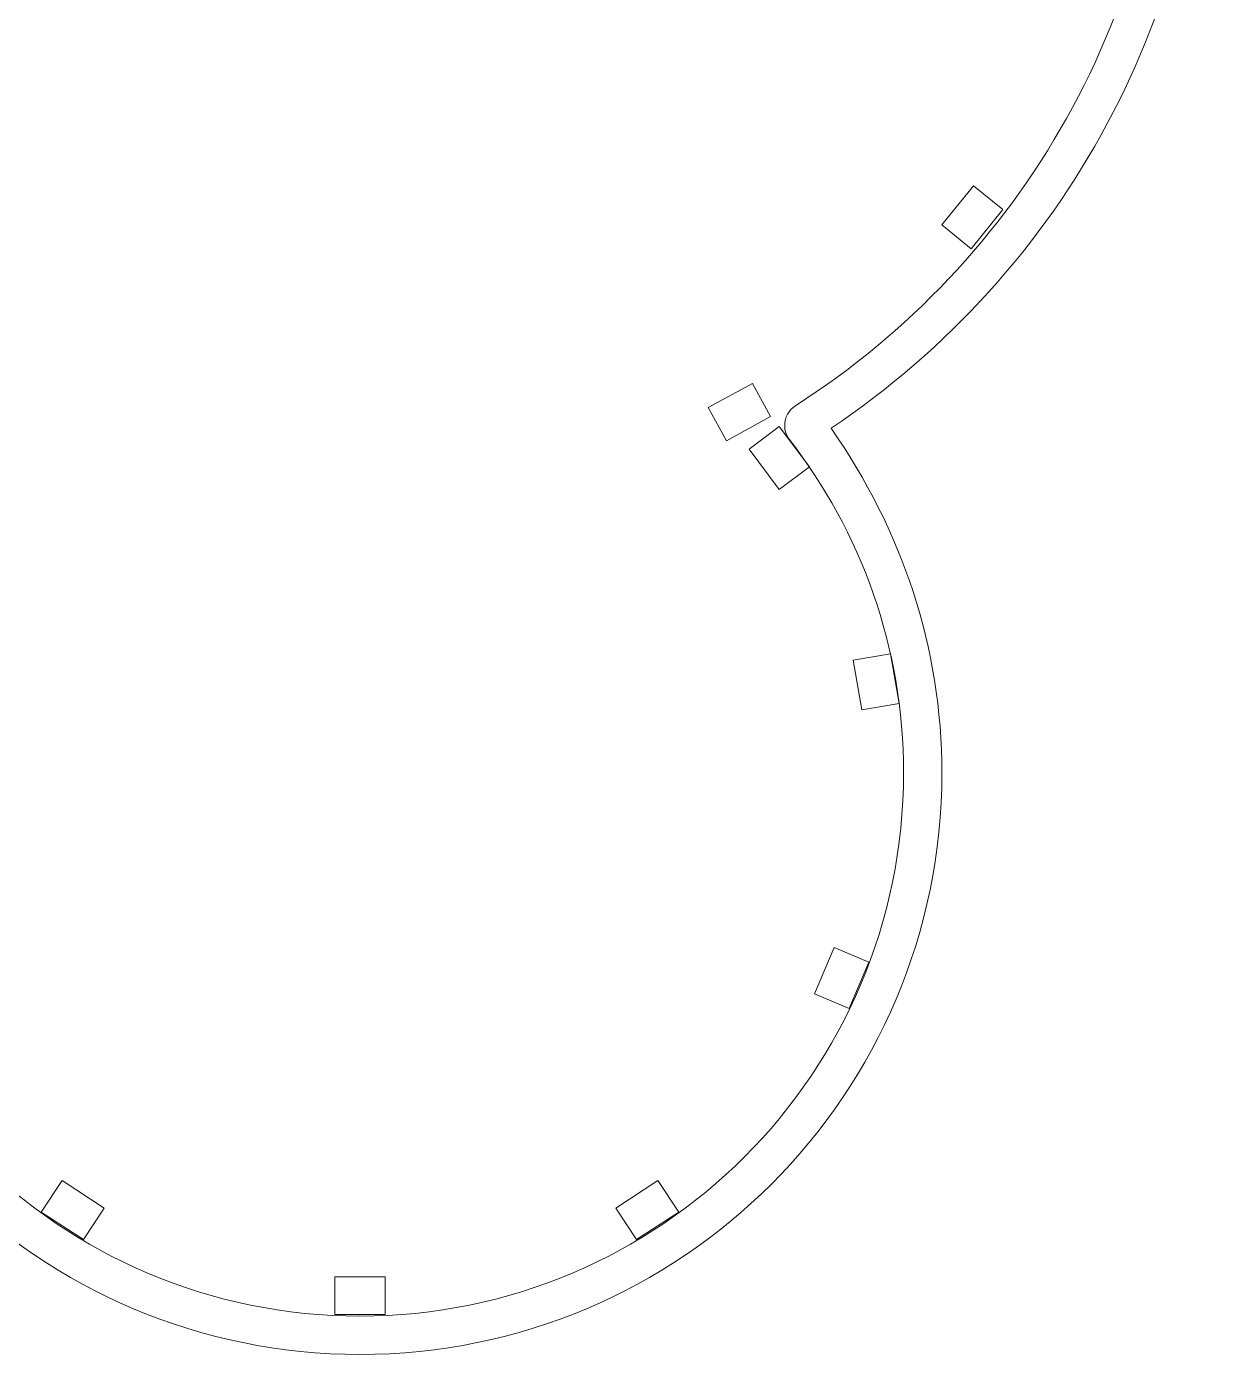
# Model space of a CAD drawing. Header units: centimetres. Extents: x -36.4 to 36.4, y -33.4 to 34.3.
# Drawn here: x 17.71 to 36.45, y -5.89 to 15.19 of the extents above; entities that cross this region are included whole.
import ezdxf

# ---------------------------------------------------------------- set-up
doc = ezdxf.new("R2010")
doc.units = ezdxf.units.CM
doc.header["$MEASUREMENT"] = 0
doc.layers.add('layer 1', color=7, linetype='Continuous')

msp = doc.modelspace()

# ---------------------------------------------------------------- linework, layer by layer
at = {"layer": 'layer 1', "color": 177, "lineweight": 9}
for points, knots in [([(22.99868, -5.8883), (28.09772, -5.8883), (32.23168, -1.75434), (32.23168, 3.3447), (32.23168, 3.3447), (32.23168, 5.33616), (31.59964, 7.19654), (30.47362, 8.81512), (30.47362, 8.81512), (34.1994, 11.3101), (36.44566, 15.48464), (36.44566, 19.99364), (36.44566, 19.99364), (36.44566, 27.42), (30.42504, 33.44066), (22.99868, 33.44066), (22.99868, 33.44066), (15.5723, 33.44066), (9.5517, 27.42), (9.5517, 19.99364), (9.5517, 19.99364), (9.5517, 15.47444), (11.808, 11.29198), (15.54846, 8.79864), (15.54846, 8.79864), (14.387, 7.21506), (13.76568, 5.31462), (13.76568, 3.3447), (13.76568, 3.3447), (13.76568, -1.75434), (17.89964, -5.8883), (22.99868, -5.8883)], [0, 0, 0, 0, 0.11111111, 0.11111111, 0.11111111, 0.11111111, 0.22222222, 0.22222222, 0.22222222, 0.22222222, 0.33333333, 0.33333333, 0.33333333, 0.33333333, 0.44444444, 0.44444444, 0.44444444, 0.44444444, 0.55555556, 0.55555556, 0.55555556, 0.55555556, 0.66666667, 0.66666667, 0.66666667, 0.66666667, 0.77777778, 0.77777778, 0.77777778, 0.77777778, 1, 1, 1, 1]), ([(32.23143, 12.03993), (32.23143, 12.03993), (32.73463, 12.66185), (32.73463, 12.66185), (32.73463, 12.66185), (32.73463, 12.66185), (33.20107, 12.28445), (33.20107, 12.28445), (33.20107, 12.28445), (33.20107, 12.28445), (32.69787, 11.66253), (32.69787, 11.66253), (32.69787, 11.66253), (32.69787, 11.66253), (32.23143, 12.03993), (32.23143, 12.03993)], [0, 0, 0, 0, 0.2, 0.2, 0.2, 0.2, 0.4, 0.4, 0.4, 0.4, 0.6, 0.6, 0.6, 0.6, 1, 1, 1, 1]), ([(28.52436, 9.14044), (28.52436, 9.14044), (29.22545, 9.52576), (29.22545, 9.52576), (29.22545, 9.52576), (29.22545, 9.52576), (29.51444, 8.99995), (29.51444, 8.99995), (29.51444, 8.99995), (29.51444, 8.99995), (28.81335, 8.61462), (28.81335, 8.61462), (28.81335, 8.61462), (28.81335, 8.61462), (28.52436, 9.14044), (28.52436, 9.14044)], [0, 0, 0, 0, 0.2, 0.2, 0.2, 0.2, 0.4, 0.4, 0.4, 0.4, 0.6, 0.6, 0.6, 0.6, 1, 1, 1, 1]), ([(30.13151, 8.20129), (30.13151, 8.20129), (29.6518, 8.84151), (29.6518, 8.84151), (29.6518, 8.84151), (29.6518, 8.84151), (29.17164, 8.48173), (29.17164, 8.48173), (29.17164, 8.48173), (29.17164, 8.48173), (29.65135, 7.84151), (29.65135, 7.84151), (29.65135, 7.84151), (29.65135, 7.84151), (30.13151, 8.20129), (30.13151, 8.20129)], [0, 0, 0, 0, 0.2, 0.2, 0.2, 0.2, 0.4, 0.4, 0.4, 0.4, 0.6, 0.6, 0.6, 0.6, 1, 1, 1, 1]), ([(31.41459, 5.23303), (31.41459, 5.23303), (31.55228, 4.44497), (31.55228, 4.44497), (31.55228, 4.44497), (31.55228, 4.44497), (30.96123, 4.34171), (30.96123, 4.34171), (30.96123, 4.34171), (30.96123, 4.34171), (30.82354, 5.12977), (30.82354, 5.12977), (30.82354, 5.12977), (30.82354, 5.12977), (31.41459, 5.23303), (31.41459, 5.23303)], [0, 0, 0, 0, 0.2, 0.2, 0.2, 0.2, 0.4, 0.4, 0.4, 0.4, 0.6, 0.6, 0.6, 0.6, 1, 1, 1, 1]), ([(31.075, 0.33633), (31.075, 0.33633), (30.76032, -0.39919), (30.76032, -0.39919), (30.76032, -0.39919), (30.76032, -0.39919), (30.20869, -0.16318), (30.20869, -0.16318), (30.20869, -0.16318), (30.20869, -0.16318), (30.52336, 0.57233), (30.52336, 0.57233), (30.52336, 0.57233), (30.52336, 0.57233), (31.075, 0.33633), (31.075, 0.33633)], [0, 0, 0, 0, 0.2, 0.2, 0.2, 0.2, 0.4, 0.4, 0.4, 0.4, 0.6, 0.6, 0.6, 0.6, 1, 1, 1, 1]), ([(17.94208, -3.62767), (17.94208, -3.62767), (18.61114, -4.06626), (18.61114, -4.06626), (18.61114, -4.06626), (18.61114, -4.06626), (18.94008, -3.56446), (18.94008, -3.56446), (18.94008, -3.56446), (18.94008, -3.56446), (18.27102, -3.12588), (18.27102, -3.12588), (18.27102, -3.12588), (18.27102, -3.12588), (17.94208, -3.62767), (17.94208, -3.62767)], [0, 0, 0, 0, 0.2, 0.2, 0.2, 0.2, 0.4, 0.4, 0.4, 0.4, 0.6, 0.6, 0.6, 0.6, 1, 1, 1, 1]), ([(28.05528, -3.62767), (28.05528, -3.62767), (27.38622, -4.06626), (27.38622, -4.06626), (27.38622, -4.06626), (27.38622, -4.06626), (27.05728, -3.56446), (27.05728, -3.56446), (27.05728, -3.56446), (27.05728, -3.56446), (27.72634, -3.12588), (27.72634, -3.12588), (27.72634, -3.12588), (27.72634, -3.12588), (28.05528, -3.62767), (28.05528, -3.62767)], [0, 0, 0, 0, 0.2, 0.2, 0.2, 0.2, 0.4, 0.4, 0.4, 0.4, 0.6, 0.6, 0.6, 0.6, 1, 1, 1, 1]), ([(22.59868, -5.25673), (22.59868, -5.25673), (23.39868, -5.25673), (23.39868, -5.25673), (23.39868, -5.25673), (23.39868, -5.25673), (23.39868, -4.65673), (23.39868, -4.65673), (23.39868, -4.65673), (23.39868, -4.65673), (22.59868, -4.65673), (22.59868, -4.65673), (22.59868, -4.65673), (22.59868, -4.65673), (22.59868, -5.25673), (22.59868, -5.25673)], [0, 0, 0, 0, 0.2, 0.2, 0.2, 0.2, 0.4, 0.4, 0.4, 0.4, 0.6, 0.6, 0.6, 0.6, 1, 1, 1, 1])]:
    msp.add_open_spline(points, degree=3, knots=knots, dxfattribs=at)
at = {"layer": 'layer 1', "color": 250, "lineweight": 9}
msp.add_open_spline([(29.80742, 8.63908), (29.7619, 8.70268), (29.73744, 8.77894), (29.73744, 8.85716), (29.73744, 8.85716), (29.73744, 8.98458), (29.80216, 9.1033), (29.90832, 9.17174), (29.90832, 9.17174), (33.47332, 11.45218), (35.83766, 15.44652), (35.83766, 19.99366), (35.83766, 19.99366), (35.83766, 27.08444), (30.08946, 32.83264), (22.99868, 32.83264), (22.99868, 32.83264), (15.9079, 32.83264), (10.1597, 27.08444), (10.1597, 19.99366), (10.1597, 19.99366), (10.1597, 15.4473), (12.52324, 11.45356), (16.0881, 9.17232), (16.0881, 9.17232), (16.19516, 9.1033), (16.25986, 8.98458), (16.25986, 8.85716), (16.25986, 8.85716), (16.25986, 8.77894), (16.2354, 8.70268), (16.1899, 8.63904), (16.1899, 8.63904), (15.05182, 7.17766), (14.37368, 5.34046), (14.37368, 3.3447), (14.37368, 3.3447), (14.37368, -1.41876), (18.23522, -5.2803), (22.99868, -5.2803), (22.99868, -5.2803), (27.76214, -5.2803), (31.62368, -1.41876), (31.62368, 3.3447), (31.62368, 3.3447), (31.62368, 5.34048), (30.94552, 7.1777), (29.80742, 8.63908)], degree=3, knots=[0, 0, 0, 0, 0.07692308, 0.07692308, 0.07692308, 0.07692308, 0.15384615, 0.15384615, 0.15384615, 0.15384615, 0.23076923, 0.23076923, 0.23076923, 0.23076923, 0.30769231, 0.30769231, 0.30769231, 0.30769231, 0.38461538, 0.38461538, 0.38461538, 0.38461538, 0.46153846, 0.46153846, 0.46153846, 0.46153846, 0.53846154, 0.53846154, 0.53846154, 0.53846154, 0.61538462, 0.61538462, 0.61538462, 0.61538462, 0.69230769, 0.69230769, 0.69230769, 0.69230769, 0.76923077, 0.76923077, 0.76923077, 0.76923077, 0.84615385, 0.84615385, 0.84615385, 0.84615385, 1, 1, 1, 1], dxfattribs=at)

doc.saveas('drawing.dxf')
